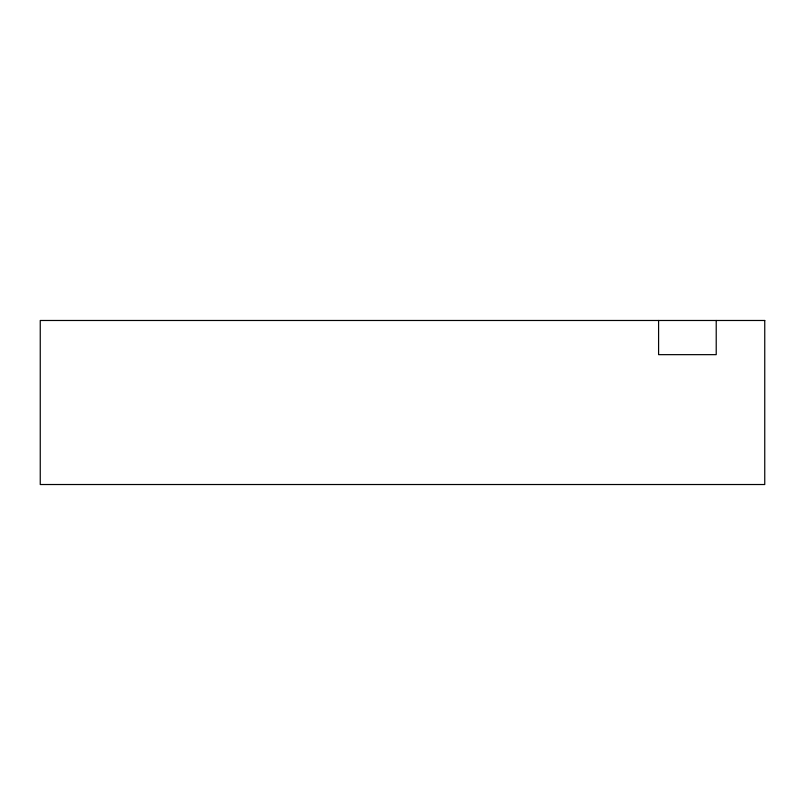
<?xml version="1.0" encoding="UTF-8"?>
<svg xmlns="http://www.w3.org/2000/svg" width="805" height="805" viewBox="0 0 805 805"><rect width="100%" height="100%" fill="white"/><g stroke="black" fill="none" stroke-linecap="round" stroke-linejoin="round"><path stroke-width="1.21" d="M716.219 320.481L716.219 354.653L658.591 354.653L658.591 320.481M764.75 320.481L40.25 320.481L40.25 484.519L764.75 484.519L764.75 320.481"/></g></svg>
